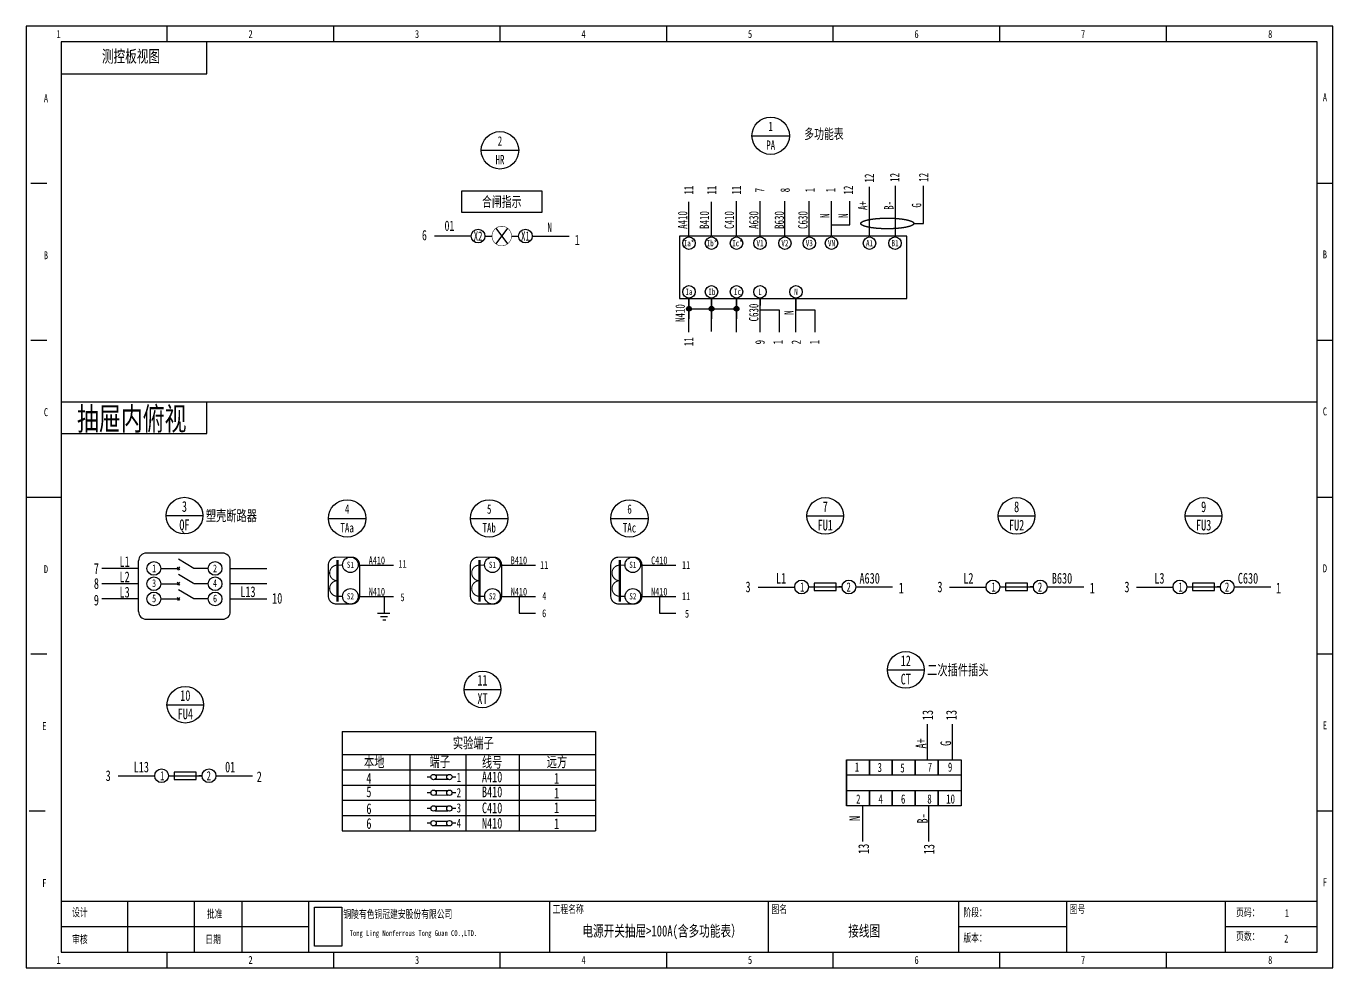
# Model space of a CAD drawing. Header units: millimetres. Extents: x 401220 to 2750366, y -101310 to 943175.
# Drawn here: x 1178326 to 1242521, y 121731 to 168007 of the extents above; entities that cross this region are included whole.
import ezdxf
from ezdxf.enums import TextEntityAlignment as Align

# ---------------------------------------------------------------- set-up
doc = ezdxf.new("R2010")
doc.units = ezdxf.units.MM
doc.linetypes.add('事故照明', pattern=[800, 600, 0, -200, 0])
doc.styles.add('IDQSTYLE', font='NSimSun.ttf', dxfattribs={"width": 0.7})

msp = doc.modelspace()

# ---------------------------------------------------------------- hatches: boundary and pattern name
h = msp.add_hatch(color=256)
h.dxf.hatch_style = 1
h.paths.add_polyline_path([(1210890.30309, 154239.66291), (1210890.30309, 153999.62848, 0.4142135624), (1211010.32031, 154119.64569, 0.4142135624)])
h.paths.add_polyline_path([(1210890.30309, 154239.66291, 0.4142135624), (1210770.28587, 154119.64569, 0.4142135624), (1210890.30309, 153999.62848)])
h = msp.add_hatch(color=256)
h.dxf.hatch_style = 1
h.paths.add_polyline_path([(1212112.57284, 154119.64569, 0.4142135624), (1211992.55563, 154239.66291), (1211992.55563, 153999.62848, 0.4142135624)])
h.paths.add_polyline_path([(1211992.55563, 154239.66291, 0.4142135624), (1211872.53841, 154119.64569, 0.4142135624), (1211992.55563, 153999.62848)])
h = msp.add_hatch(color=256)
h.dxf.hatch_style = 1
h.paths.add_polyline_path([(1213346.65971, 154119.64569, 0.4142135624), (1213226.64249, 154239.66291), (1213226.64249, 153999.62848, 0.4142135624)])
h.paths.add_polyline_path([(1213226.64249, 154239.66291, 0.4142135624), (1213106.62528, 154119.64569, 0.4142135624), (1213226.64249, 153999.62848)])

# ---------------------------------------------------------------- linework, layer by layer
at = {"ltscale": 4}
for p, q in [((1185260.11467, 167228.17278), (1185260.11467, 168007.23212)), ((1193440.23782, 167228.17278), (1193440.23782, 168007.23212)), ((1201620.36096, 167228.17278), (1201620.36096, 168007.23212)), ((1209800.48411, 167228.17278), (1209800.48411, 168007.23212)), ((1217980.60726, 167228.17278), (1217980.60726, 168007.23212)), ((1226160.73041, 167228.17278), (1226160.73041, 168007.23212)), ((1234340.85356, 167228.17278), (1234340.85356, 168007.23212)), ((1187207.76304, 165670.05408), (1187207.76304, 167228.17278)), ((1180040.41704, 165670.05408), (1187207.76304, 165670.05408)), ((1178560.20428, 160294.54458), (1179339.26363, 160294.54458)), ((1241741.91736, 160294.54458), (1242520.97671, 160294.54458)), ((1178560.20428, 152581.85704), (1179339.26363, 152581.85704)), ((1241741.91736, 152581.85704), (1242520.97671, 152581.85704)), ((1187205.52856, 147990.75356), (1187205.52856, 149548.87225)), ((1180038.18256, 147990.75356), (1187205.52856, 147990.75356)), ((1178326.48647, 144869.1695), (1180040.41704, 144869.1695)), ((1241741.91736, 144869.1695), (1242520.97671, 144869.1695)), ((1178560.20428, 137156.48196), (1179339.26363, 137156.48196)), ((1241741.91736, 137156.48196), (1242520.97671, 137156.48196)), ((1198208.97536, 131107.7348), (1198032.04271, 131107.7348)), ((1199429.95162, 131107.84975), (1199253.01896, 131107.84975)), ((1198208.6266, 130335.71275), (1198031.69395, 130335.71275)), ((1199429.60286, 130335.82771), (1199252.6702, 130335.82771)), ((1178482.29834, 129443.79442), (1179261.35769, 129443.79442)), ((1198208.27784, 129563.69071), (1198031.34519, 129563.69071)), ((1199429.2541, 129563.80567), (1199252.32145, 129563.80567)), ((1241741.91736, 129443.79442), (1242520.97671, 129443.79442)), ((1198208.27784, 128837.6293), (1198031.34519, 128837.6293)), ((1199429.2541, 128837.74426), (1199252.32145, 128837.74426)), ((1180040.41704, 125003.15614), (1241741.91736, 125003.15614)), ((1183312.4663, 125003.15614), (1183312.4663, 122510.16623)), ((1186584.51556, 125003.15614), (1186584.51556, 122510.16623)), ((1188921.6936, 125003.15614), (1188921.6936, 122510.16623)), ((1192193.74286, 125003.15614), (1192193.74286, 122510.16623)), ((1204035.44494, 125003.15614), (1204035.44494, 122510.16623)), ((1214786.46394, 125003.15614), (1214786.46394, 122510.16623)), ((1224135.17611, 125003.15614), (1224135.17611, 122510.16623)), ((1229432.77967, 125003.15614), (1229432.77967, 122510.16623)), ((1237223.37314, 125003.15614), (1237223.37314, 122510.16623)), ((1180040.41704, 123756.66119), (1192193.74286, 123756.66119)), ((1224135.17611, 123756.66119), (1229432.77967, 123756.66119)), ((1237223.37314, 123756.66119), (1241741.91736, 123756.66119)), ((1185260.11467, 121731.10688), (1185260.11467, 122510.16623)), ((1193440.23782, 121731.10688), (1193440.23782, 122510.16623)), ((1201620.36096, 121731.10688), (1201620.36096, 122510.16623)), ((1209800.48411, 121731.10688), (1209800.48411, 122510.16623)), ((1217980.60726, 121731.10688), (1217980.60726, 122510.16623)), ((1226160.73041, 121731.10688), (1226160.73041, 122510.16623)), ((1234340.85356, 121731.10688), (1234340.85356, 122510.16623))]:
    msp.add_line(p, q, dxfattribs=at)
for p, q in [((1213984.68238, 162620.02523), (1215823.12488, 162620.02523)), ((1200684.31546, 161905.16873), (1202522.75796, 161905.16873)), ((1199731.25425, 159917.01446), (1203654.71916, 159917.01446)), ((1199731.25425, 158847.92707), (1199731.25425, 159917.01446)), ((1203654.71916, 159917.01446), (1203654.71916, 158847.92707)), ((1219759.63423, 158632.53265), (1219759.63423, 160118.02497)), ((1221027.58341, 158670.83354), (1221027.58341, 160156.32586)), ((1222403.26867, 158310.37589), (1222403.26867, 160156.32586)), ((1210890.30309, 157894.86202), (1210890.30309, 159380.35434)), ((1211992.55563, 157894.86202), (1211992.55563, 159380.35434)), ((1213226.64249, 157925.50272), (1213226.64249, 159410.99504)), ((1214378.38776, 157925.50272), (1214378.38776, 159410.99504)), ((1215601.96391, 157925.50272), (1215601.96391, 159410.99504)), ((1216800.11824, 157925.50272), (1216800.11824, 159410.99504)), ((1217889.76407, 157925.50272), (1217889.76407, 159410.99504)), ((1218783.50817, 158239.11871), (1218783.50817, 159410.99504)), ((1221027.58341, 157719.07779), (1221027.58341, 159204.57011)), ((1203654.71916, 158847.92707), (1199731.25425, 158847.92707)), ((1210890.30309, 157680.77691), (1210890.30309, 159166.26923)), ((1211992.55563, 157680.77691), (1211992.55563, 159166.26923)), ((1211992.55563, 157680.77691), (1211992.55563, 158674.89767)), ((1213226.64249, 157711.41762), (1213226.64249, 159196.90994)), ((1213226.64249, 157711.41762), (1213226.64249, 158705.53838)), ((1213226.64249, 157680.77691), (1213226.64249, 158674.89767)), ((1214378.38776, 157711.41762), (1214378.38776, 159196.90994)), ((1214378.38776, 157711.41762), (1214378.38776, 158705.53838)), ((1214378.38776, 157680.77691), (1214378.38776, 158674.89767)), ((1215601.96391, 157711.41762), (1215601.96391, 159196.90994)), ((1215601.96391, 157711.41762), (1215601.96391, 158705.53838)), ((1215601.96391, 157680.77691), (1215601.96391, 158674.89767)), ((1216800.11824, 157711.41762), (1216800.11824, 159196.90994)), ((1216800.11824, 157711.41762), (1216800.11824, 158705.53838)), ((1216800.11824, 157680.77691), (1216800.11824, 158674.89767)), ((1217889.76407, 157680.77691), (1217889.76407, 159166.26923)), ((1217889.76407, 157680.77691), (1217889.76407, 158674.89767)), ((1219759.63423, 157680.77691), (1219759.63423, 159166.26923)), ((1219759.63423, 157680.77691), (1219759.63423, 158674.89767)), ((1221027.58341, 157719.07779), (1221027.58341, 158713.19855)), ((1201403.13096, 158076.03668), (1201979.83988, 157307.09146)), ((1217889.76407, 157680.77691), (1217889.76407, 158239.11871)), ((1217889.76407, 158239.11871), (1218783.50817, 158239.11871)), ((1219759.63423, 157702.2254), (1219759.63423, 158260.5672)), ((1221027.58341, 157688.43709), (1221027.58341, 158246.77888)), ((1221938.60239, 158310.37589), (1222403.26867, 158310.37589)), ((1200191.14057, 157691.5639), (1198388.9252, 157691.5639)), ((1200865.46984, 157691.56401), (1201090.74697, 157691.56407)), ((1201090.74697, 157691.56407), (1201210.89466, 157691.56407)), ((1202172.07619, 157691.56407), (1202292.22388, 157691.56407)), ((1202292.22388, 157691.56407), (1202517.5006, 157691.56401)), ((1203194.83285, 157691.5639), (1204997.04821, 157691.5639)), ((1210890.30309, 154616.70607), (1210890.30309, 153622.58531)), ((1210890.30309, 153131.21375), (1210890.30309, 154616.70607)), ((1210890.30309, 152971.42707), (1210890.30309, 154456.91939)), ((1210890.30309, 154119.64569), (1213226.64249, 154119.64569)), ((1211992.55563, 153161.85446), (1211992.55563, 154647.34678)), ((1211992.55563, 154616.70607), (1211992.55563, 153622.58531)), ((1211992.55563, 153002.06778), (1211992.55563, 154487.5601)), ((1213226.64249, 154616.70607), (1213226.64249, 153622.58531)), ((1213226.64249, 153131.21375), (1213226.64249, 154616.70607)), ((1213226.64249, 152971.42707), (1213226.64249, 154456.91939)), ((1214378.38776, 154616.70607), (1214378.38776, 154276.25376)), ((1214378.38776, 153131.21375), (1214378.38776, 154616.70607)), ((1214378.38776, 152971.42707), (1214378.38776, 154456.91939)), ((1216144.39862, 154616.70607), (1216144.39862, 154058.36428)), ((1216144.39862, 153131.21375), (1216144.39862, 154616.70607)), ((1216144.39862, 152971.42707), (1216144.39862, 154456.91939)), ((1214378.38776, 154058.36428), (1215314.23967, 154058.36428)), ((1215314.23967, 154058.36428), (1215314.23967, 152971.42707)), ((1216144.39862, 154058.36428), (1217080.25052, 154058.36428)), ((1217080.25052, 154058.36428), (1217080.25052, 152971.42707)), ((1180040.41704, 149548.87225), (1241741.91736, 149548.87225)), ((1185202.76622, 143952.47598), (1187004.98159, 143952.47598)), ((1193177.49458, 143816.35384), (1195015.93708, 143816.35384)), ((1200156.12996, 143816.35384), (1201994.57246, 143816.35384)), ((1207050.50105, 143816.35384), (1208888.94356, 143816.35384)), ((1216683.60079, 143938.55117), (1218485.81616, 143938.55117)), ((1226083.48165, 143938.55117), (1227885.69701, 143938.55117)), ((1235271.3256, 143938.55117), (1237073.54097, 143938.55117)), ((1187981.18158, 142110.75811), (1184226.56623, 142110.75811)), ((1183851.1047, 141359.83504), (1182048.88933, 141359.83504)), ((1183851.1047, 139237.35013), (1183851.1047, 141735.29657)), ((1184939.94315, 141359.83503), (1185806.09515, 141359.83503)), ((1185869.70076, 141292.74546), (1185742.48954, 141426.9246)), ((1185857.32522, 141437.02763), (1185756.45336, 141278.59428)), ((1186557.01822, 141359.83503), (1185806.09515, 141810.38887)), ((1187267.80466, 141359.83503), (1186557.01822, 141359.83503)), ((1188356.64312, 139237.35013), (1188356.64312, 141735.29657)), ((1188356.64312, 141362.27518), (1190158.85848, 141362.27518)), ((1194643.14845, 141525.58655), (1195637.26921, 141525.58655)), ((1195073.78598, 141525.58655), (1196067.90674, 141525.58655)), ((1195107.46703, 141525.58655), (1196101.58779, 141525.58655)), ((1195383.6699, 141525.58655), (1196377.79066, 141525.58655)), ((1201621.78382, 141525.58655), (1202615.90458, 141525.58655)), ((1202052.42135, 141525.58655), (1203046.54211, 141525.58655)), ((1202086.1024, 141525.58655), (1203080.22316, 141525.58655)), ((1202362.30527, 141525.58655), (1203356.42603, 141525.58655)), ((1208516.15492, 141525.58655), (1209510.27568, 141525.58655)), ((1208946.79245, 141525.58655), (1209940.91321, 141525.58655)), ((1208980.4735, 141525.58655), (1209974.59426, 141525.58655)), ((1209256.67637, 141525.58655), (1210250.79713, 141525.58655)), ((1183851.1047, 140608.91197), (1182048.88933, 140608.91197)), ((1184939.94315, 140608.91196), (1185806.09515, 140608.91196)), ((1185868.90662, 140543.84647), (1185741.6954, 140678.02561)), ((1185856.53108, 140688.12864), (1185755.65922, 140529.69529)), ((1186556.22408, 140610.93604), (1185805.30101, 141061.48988)), ((1187267.80466, 140608.91196), (1186557.01822, 140608.91196)), ((1188356.64312, 140611.35211), (1190158.85848, 140611.35211)), ((1217041.1439, 140626.98043), (1217041.1439, 140266.53735)), ((1218122.47312, 140626.98043), (1217041.1439, 140626.98043)), ((1218122.47312, 140266.53735), (1218122.47312, 140626.98043)), ((1226441.02475, 140626.98043), (1226441.02475, 140266.53735)), ((1227522.35397, 140626.98043), (1226441.02475, 140626.98043)), ((1227522.35397, 140266.53735), (1227522.35397, 140626.98043)), ((1235628.86871, 140626.98043), (1235628.86871, 140266.53735)), ((1236710.19793, 140626.98043), (1235628.86871, 140626.98043)), ((1236710.19793, 140266.53735), (1236710.19793, 140626.98043)), ((1186557.01822, 139860.01298), (1185806.09515, 140310.56682)), ((1194643.14845, 139987.42299), (1195637.26921, 139987.42299)), ((1195073.78598, 139987.42299), (1196067.90674, 139987.42299)), ((1195107.46703, 139987.42299), (1196101.58779, 139987.42299)), ((1195383.6699, 139987.42299), (1196377.79066, 139987.42299)), ((1195914.41133, 139987.42299), (1195914.41133, 139166.63199)), ((1201621.78382, 139987.42299), (1202615.90458, 139987.42299)), ((1202052.42135, 139987.42299), (1203046.54211, 139987.42299)), ((1202086.1024, 139987.42299), (1203080.22316, 139987.42299)), ((1202362.30527, 139987.42299), (1203356.42603, 139987.42299)), ((1202549.48173, 139987.42299), (1202549.48173, 139166.63199)), ((1208516.15492, 139987.42299), (1209510.27568, 139987.42299)), ((1208946.79245, 139987.42299), (1209940.91321, 139987.42299)), ((1208980.4735, 139987.42299), (1209974.59426, 139987.42299)), ((1209256.67637, 139987.42299), (1210250.79713, 139987.42299)), ((1209443.85283, 139987.42299), (1209443.85283, 139166.63199)), ((1216083.61326, 140426.35343), (1214281.39789, 140426.35343)), ((1216793.15267, 140446.75889), (1216758.40664, 140446.75889)), ((1216793.15267, 140446.75889), (1217041.1439, 140446.75889)), ((1217041.1439, 140446.75889), (1218122.47312, 140446.75889)), ((1217041.1439, 140266.53735), (1218122.47312, 140266.53735)), ((1218122.47312, 140446.75889), (1218383.01246, 140446.75889)), ((1218410.43739, 140446.75889), (1218249.47846, 140446.75889)), ((1219085.80369, 140447.37927), (1220888.01906, 140447.37927)), ((1225483.49412, 140426.35343), (1223681.27875, 140426.35343)), ((1226193.03353, 140446.75889), (1226158.2875, 140446.75889)), ((1226193.03353, 140446.75889), (1226441.02475, 140446.75889)), ((1226441.02475, 140446.75889), (1227522.35397, 140446.75889)), ((1226441.02475, 140266.53735), (1227522.35397, 140266.53735)), ((1227522.35397, 140446.75889), (1227782.89331, 140446.75889)), ((1227810.31825, 140446.75889), (1227649.35932, 140446.75889)), ((1228485.68455, 140447.37927), (1230287.89991, 140447.37927)), ((1234671.33807, 140426.35343), (1232869.1227, 140426.35343)), ((1235380.87748, 140446.75889), (1235346.13145, 140446.75889)), ((1235380.87748, 140446.75889), (1235628.86871, 140446.75889)), ((1235628.86871, 140446.75889), (1236710.19793, 140446.75889)), ((1235628.86871, 140266.53735), (1236710.19793, 140266.53735)), ((1236710.19793, 140446.75889), (1236970.73726, 140446.75889)), ((1236998.1622, 140446.75889), (1236837.20327, 140446.75889)), ((1237673.5285, 140447.37927), (1239475.74387, 140447.37927)), ((1183851.1047, 139857.9889), (1182048.88933, 139857.9889)), ((1184939.94315, 139857.9889), (1185806.09515, 139857.9889)), ((1185869.70076, 139792.92341), (1185742.48954, 139927.10255)), ((1185857.32522, 139937.20557), (1185756.45336, 139778.77223)), ((1187267.80466, 139857.9889), (1186557.01822, 139857.9889)), ((1188356.64312, 139860.42904), (1190158.85848, 139860.42904)), ((1184226.56623, 138861.8886), (1187981.18158, 138861.8886)), ((1195591.28635, 139166.63199), (1196185.78981, 139166.63199)), ((1195736.6902, 139003.18946), (1196075.41507, 139003.18946)), ((1195849.37818, 138835.23635), (1195996.43435, 138835.23635)), ((1202549.48173, 139166.63199), (1203356.42603, 139166.63199)), ((1209443.85283, 139166.63199), (1210250.79713, 139166.63199)), ((1220638.39453, 136371.12806), (1222440.6099, 136371.12806)), ((1199844.24281, 135415.25724), (1201646.45818, 135415.25724)), ((1185245.34361, 134663.03322), (1187047.55898, 134663.03322)), ((1222608.37967, 131951.25797), (1222608.37967, 133710.80592)), ((1223836.82031, 131951.25797), (1223836.82031, 133710.80592)), ((1193857.74826, 133345.40155), (1193857.74829, 132219.01694)), ((1193857.74826, 133345.40155), (1205872.51737, 133345.40155)), ((1194288.31176, 133345.40155), (1206303.08087, 133345.40155)), ((1206303.08087, 133345.40155), (1206303.0809, 132219.01694)), ((1193857.74829, 132219.01694), (1206303.0809, 132219.01694)), ((1193857.74829, 132219.01694), (1193857.74831, 131468.09387)), ((1197179.70996, 132219.01694), (1197179.70998, 131468.09387)), ((1199920.23479, 132219.01694), (1199920.23481, 131468.09387)), ((1202549.70178, 132219.01694), (1202549.7018, 131468.09387)), ((1206303.0809, 132219.01694), (1206303.08092, 131468.09387)), ((1218625.67885, 131951.25797), (1219376.60192, 131951.25797)), ((1218625.67885, 131200.3349), (1218625.67885, 131951.25797)), ((1218625.67885, 131951.25797), (1218625.67885, 129698.48876)), ((1218625.67885, 131951.25797), (1219376.60192, 131951.25797)), ((1218625.67885, 131200.3349), (1218625.67885, 131951.25797)), ((1218625.67885, 131951.25797), (1218625.67885, 129698.48876)), ((1219376.60192, 131951.25797), (1220127.52499, 131951.25797)), ((1219376.60192, 131951.25797), (1220127.52499, 131951.25797)), ((1220127.52499, 131951.25797), (1220878.44806, 131951.25797)), ((1220127.52499, 131951.25797), (1220878.44806, 131951.25797)), ((1220878.44806, 131951.25797), (1221629.37113, 131951.25797)), ((1220878.44806, 131951.25797), (1221629.37113, 131951.25797)), ((1221629.37113, 131951.25797), (1222380.2942, 131951.25797)), ((1221629.37113, 131951.25797), (1222380.2942, 131951.25797)), ((1222380.2942, 131951.25797), (1223131.21727, 131951.25797)), ((1222380.2942, 131951.25797), (1223131.21727, 131951.25797)), ((1223131.21727, 131951.25797), (1223882.14034, 131951.25797)), ((1223131.21727, 131951.25797), (1223882.14034, 131951.25797)), ((1184645.35608, 131150.83548), (1182843.14071, 131150.83548)), ((1185354.8955, 131171.24095), (1185320.14946, 131171.24095)), ((1185354.8955, 131171.24095), (1185602.88672, 131171.24095)), ((1185602.88672, 131351.46248), (1185602.88672, 130991.01941)), ((1186684.21594, 131351.46248), (1185602.88672, 131351.46248)), ((1185602.88672, 131171.24095), (1186684.21594, 131171.24095)), ((1185602.88672, 130991.01941), (1186684.21594, 130991.01941)), ((1186684.21594, 130991.01941), (1186684.21594, 131351.46248)), ((1186684.21594, 131171.24095), (1186944.75528, 131171.24095)), ((1186972.18022, 131171.24095), (1186811.22129, 131171.24095)), ((1187647.54651, 131171.86133), (1189449.76188, 131171.86133)), ((1193857.74829, 131468.09387), (1193857.74831, 130717.1708)), ((1193857.74829, 131468.09387), (1193857.74831, 130717.1708)), ((1193857.74829, 131468.09387), (1205872.5174, 131468.09387)), ((1194288.31179, 131468.09387), (1206303.0809, 131468.09387)), ((1197179.70998, 131468.09387), (1197179.71, 130717.1708)), ((1198416.79672, 131218.30528), (1199044.71578, 131218.09409)), ((1198418.15553, 130998.09205), (1199044.64169, 130997.80904)), ((1199920.23481, 131468.09387), (1199920.23483, 130717.1708)), ((1202548.46555, 131468.09387), (1202548.46557, 130717.1708)), ((1206303.0809, 131468.09387), (1206303.08092, 130717.1708)), ((1206303.0809, 131468.09387), (1206303.08092, 130717.1708)), ((1219376.60192, 131200.3349), (1218625.67885, 131200.3349)), ((1219376.60192, 131200.3349), (1218625.67885, 131200.3349)), ((1220127.52499, 131200.3349), (1219376.60192, 131200.3349)), ((1220127.52499, 131200.3349), (1219376.60192, 131200.3349)), ((1220878.44806, 131200.3349), (1220127.52499, 131200.3349)), ((1220878.44806, 131200.3349), (1220127.52499, 131200.3349)), ((1221629.37113, 131200.3349), (1220878.44806, 131200.3349)), ((1221629.37113, 131200.3349), (1220878.44806, 131200.3349)), ((1222380.2942, 131200.3349), (1221629.37113, 131200.3349)), ((1222380.2942, 131200.3349), (1221629.37113, 131200.3349)), ((1223131.21727, 131200.3349), (1222380.2942, 131200.3349)), ((1223131.21727, 131200.3349), (1222380.2942, 131200.3349)), ((1223882.14034, 131200.3349), (1223131.21727, 131200.3349)), ((1223882.14034, 131200.3349), (1223131.21727, 131200.3349)), ((1193857.74831, 130717.1708), (1193857.74833, 129966.24774)), ((1193857.74831, 130717.1708), (1193857.74833, 129966.24774)), ((1193857.74831, 130717.1708), (1205872.51742, 130717.1708)), ((1194288.31181, 130717.1708), (1206303.08092, 130717.1708)), ((1197179.71, 130717.1708), (1197179.71002, 129966.24774)), ((1198416.44796, 130446.28324), (1199044.36703, 130446.07204)), ((1199920.23483, 130717.1708), (1199920.23485, 129966.24774)), ((1202548.46557, 130717.1708), (1202548.46559, 129966.24774)), ((1206303.08092, 130717.1708), (1206303.08094, 129966.24774)), ((1206303.08092, 130717.1708), (1206303.08094, 129966.24774)), ((1218625.67885, 130449.41183), (1219376.60192, 130449.41183)), ((1218625.67885, 129698.48876), (1218625.67885, 130449.41183)), ((1218625.67885, 130449.41183), (1219376.60192, 130449.41183)), ((1218625.67885, 129698.48876), (1218625.67885, 130449.41183)), ((1218625.67885, 130449.41183), (1219376.60192, 130449.41183)), ((1218625.67885, 129698.48876), (1218625.67885, 130449.41183)), ((1218625.67885, 130449.41183), (1219376.60192, 130449.41183)), ((1218625.67885, 129698.48876), (1218625.67885, 130449.41183)), ((1219376.60192, 130449.41183), (1220127.52499, 130449.41183)), ((1219376.60192, 130449.41183), (1220127.52499, 130449.41183)), ((1219376.60192, 130449.41183), (1220127.52499, 130449.41183)), ((1219376.60192, 130449.41183), (1220127.52499, 130449.41183)), ((1220127.52499, 130449.41183), (1220878.44806, 130449.41183)), ((1220127.52499, 130449.41183), (1220878.44806, 130449.41183)), ((1220127.52499, 130449.41183), (1220878.44806, 130449.41183)), ((1220127.52499, 130449.41183), (1220878.44806, 130449.41183)), ((1220878.44806, 130449.41183), (1221629.37113, 130449.41183)), ((1220878.44806, 130449.41183), (1221629.37113, 130449.41183)), ((1220878.44806, 130449.41183), (1221629.37113, 130449.41183)), ((1220878.44806, 130449.41183), (1221629.37113, 130449.41183)), ((1221629.37113, 130449.41183), (1222380.2942, 130449.41183)), ((1221629.37113, 130449.41183), (1222380.2942, 130449.41183)), ((1221629.37113, 130449.41183), (1222380.2942, 130449.41183)), ((1221629.37113, 130449.41183), (1222380.2942, 130449.41183)), ((1222380.2942, 130449.41183), (1223131.21727, 130449.41183)), ((1222380.2942, 130449.41183), (1223131.21727, 130449.41183)), ((1222380.2942, 130449.41183), (1223131.21727, 130449.41183)), ((1222380.2942, 130449.41183), (1223131.21727, 130449.41183)), ((1223131.21727, 130449.41183), (1223882.14034, 130449.41183)), ((1223131.21727, 130449.41183), (1223882.14034, 130449.41183)), ((1223131.21727, 130449.41183), (1223882.14034, 130449.41183)), ((1223131.21727, 130449.41183), (1223882.14034, 130449.41183)), ((1193857.74833, 129966.24774), (1193857.74835, 129215.32467)), ((1193857.74833, 129966.24774), (1193857.74835, 129215.32467)), ((1193857.74833, 129966.24774), (1205872.51744, 129966.24774)), ((1194288.31183, 129966.24774), (1206303.08094, 129966.24774)), ((1197179.71002, 129966.24774), (1197179.71004, 129215.32467)), ((1198416.0992, 129674.2612), (1199044.01827, 129674.05)), ((1198417.80678, 130226.07001), (1199044.29294, 130225.78699)), ((1199920.23485, 129966.24774), (1199920.23487, 129215.32467)), ((1202548.46559, 129966.24774), (1202548.46561, 129215.32467)), ((1206303.08094, 129966.24774), (1206303.08096, 129215.32467)), ((1206303.08094, 129966.24774), (1206303.08096, 129215.32467)), ((1219376.60192, 129698.48876), (1218625.67885, 129698.48876)), ((1219376.60192, 129698.48876), (1218625.67885, 129698.48876)), ((1219376.60192, 129698.48876), (1218625.67885, 129698.48876)), ((1219376.60192, 129698.48876), (1218625.67885, 129698.48876)), ((1220127.52499, 129698.48876), (1219376.60192, 129698.48876)), ((1220127.52499, 129698.48876), (1219376.60192, 129698.48876)), ((1220127.52499, 129698.48876), (1219376.60192, 129698.48876)), ((1220127.52499, 129698.48876), (1219376.60192, 129698.48876)), ((1219426.76934, 127938.94081), (1219426.76934, 129698.48876)), ((1220878.44806, 129698.48876), (1220127.52499, 129698.48876)), ((1220878.44806, 129698.48876), (1220127.52499, 129698.48876)), ((1220878.44806, 129698.48876), (1220127.52499, 129698.48876)), ((1220878.44806, 129698.48876), (1220127.52499, 129698.48876)), ((1221629.37113, 129698.48876), (1220878.44806, 129698.48876)), ((1221629.37113, 129698.48876), (1220878.44806, 129698.48876)), ((1221629.37113, 129698.48876), (1220878.44806, 129698.48876)), ((1221629.37113, 129698.48876), (1220878.44806, 129698.48876)), ((1222380.2942, 129698.48876), (1221629.37113, 129698.48876)), ((1222380.2942, 129698.48876), (1221629.37113, 129698.48876)), ((1222380.2942, 129698.48876), (1221629.37113, 129698.48876)), ((1222380.2942, 129698.48876), (1221629.37113, 129698.48876)), ((1222666.49486, 127938.94081), (1222666.49486, 129698.48876)), ((1223675.16951, 129698.48876), (1222924.24644, 129698.48876)), ((1223675.16951, 129698.48876), (1222924.24644, 129698.48876)), ((1223675.16951, 129698.48876), (1222924.24644, 129698.48876)), ((1223675.16951, 129698.48876), (1222924.24644, 129698.48876)), ((1193857.74834, 129590.7862), (1193857.74837, 128464.4016)), ((1193857.74835, 129215.32467), (1193857.74837, 128464.4016)), ((1193857.74835, 129215.32467), (1193857.74837, 128464.4016)), ((1193857.74835, 129215.32467), (1205872.51746, 129215.32467)), ((1193857.74835, 129215.32467), (1193857.74837, 128464.4016)), ((1193857.74835, 129215.32467), (1193857.74837, 128464.4016)), ((1194288.31185, 129215.32467), (1206303.08096, 129215.32467)), ((1197179.71004, 129215.32467), (1197179.71006, 128464.4016)), ((1198417.45802, 129454.04796), (1199043.94418, 129453.76495)), ((1199920.23487, 129215.32467), (1199920.23489, 128464.4016)), ((1202548.46561, 129215.32467), (1202548.46563, 128464.4016)), ((1206303.08095, 129590.7862), (1206303.08098, 128464.4016)), ((1206303.08096, 129215.32467), (1206303.08098, 128464.4016)), ((1206303.08096, 129215.32467), (1206303.08098, 128464.4016)), ((1206303.08096, 129215.32467), (1206303.08098, 128464.4016)), ((1206303.08096, 129215.32467), (1206303.08098, 128464.4016)), ((1193857.74837, 128464.4016), (1205872.51748, 128464.4016)), ((1194288.31187, 128464.4016), (1206303.08098, 128464.4016)), ((1198416.0992, 128948.19979), (1199044.01827, 128947.98859)), ((1198417.45802, 128727.98655), (1199043.94418, 128727.70354))]:
    msp.add_line(p, q)
for points in [[(1178326.48647, 121731.10688), (1242520.97671, 121731.10688), (1242520.97671, 168007.23212), (1178326.48647, 168007.23212)], [(1180040.41704, 122510.16623), (1241741.91736, 122510.16623), (1241741.91736, 167228.17278), (1180040.41704, 167228.17278)]]:
    msp.add_lwpolyline(points, close=True, dxfattribs=at)
for points, const_width in [([(1201210.89466, 157691.56407, 1), (1202172.07619, 157691.56407, 1)], 24.02954), ([(1193556.93533, 139613.60635), (1194322.95304, 139613.60635, 0.4142135624), (1194705.9619, 139996.61521), (1194705.9619, 141528.65062, 0.4142135624), (1194322.95304, 141911.65948), (1193556.93533, 141911.65948, 0.4142135624), (1193173.92648, 141528.65062), (1193173.92648, 139996.61521, 0.4142135624)], 61.28142), ([(1200535.57071, 139613.60635), (1201301.58842, 139613.60635, 0.4142135624), (1201684.59727, 139996.61521), (1201684.59727, 141528.65062, 0.4142135624), (1201301.58842, 141911.65948), (1200535.57071, 141911.65948, 0.4142135624), (1200152.56185, 141528.65062), (1200152.56185, 139996.61521, 0.4142135624)], 61.28142), ([(1207429.94181, 139613.60635), (1208195.95951, 139613.60635, 0.4142135624), (1208578.96837, 139996.61521), (1208578.96837, 141528.65062, 0.4142135624), (1208195.95951, 141911.65948), (1207429.94181, 141911.65948, 0.4142135624), (1207046.93295, 141528.65062), (1207046.93295, 139996.61521, 0.4142135624)], 61.28142)]:
    msp.add_lwpolyline(points, format="xyb", close=True, dxfattribs=dict(const_width=const_width))
msp.add_lwpolyline([(1201979.83988, 158076.03668), (1201403.13096, 157307.09146)])
for points in [[(1210430.69247, 157680.77691), (1210430.69247, 154616.70607), (1221599.74585, 154616.70607), (1221599.74585, 157680.77691)], [(1218625.67885, 131951.25797), (1219752.06346, 131951.25797), (1219752.06346, 131200.3349), (1218625.67885, 131200.3349)], [(1218625.67885, 131951.25797), (1219752.06346, 131951.25797), (1219752.06346, 131200.3349), (1218625.67885, 131200.3349)], [(1218625.67885, 131951.25797), (1224257.60187, 131951.25797), (1224257.60187, 129698.48876), (1218625.67885, 129698.48876)], [(1219752.06346, 131951.25797), (1220878.44806, 131951.25797), (1220878.44806, 131200.3349), (1219752.06346, 131200.3349)], [(1219752.06346, 131951.25797), (1220878.44806, 131951.25797), (1220878.44806, 131200.3349), (1219752.06346, 131200.3349)], [(1220878.44806, 131951.25797), (1222004.83266, 131951.25797), (1222004.83266, 131200.3349), (1220878.44806, 131200.3349)], [(1220878.44806, 131951.25797), (1222004.83266, 131951.25797), (1222004.83266, 131200.3349), (1220878.44806, 131200.3349)], [(1222004.83266, 131951.25797), (1223131.21727, 131951.25797), (1223131.21727, 131200.3349), (1222004.83266, 131200.3349)], [(1222004.83266, 131951.25797), (1223131.21727, 131951.25797), (1223131.21727, 131200.3349), (1222004.83266, 131200.3349)], [(1223131.21727, 131951.25797), (1224257.60187, 131951.25797), (1224257.60187, 131200.3349), (1223131.21727, 131200.3349)], [(1223131.21727, 131951.25797), (1224257.60187, 131951.25797), (1224257.60187, 131200.3349), (1223131.21727, 131200.3349)], [(1218625.67885, 130449.41183), (1219752.06346, 130449.41183), (1219752.06346, 129698.48876), (1218625.67885, 129698.48876)], [(1218625.67885, 130449.41183), (1219752.06346, 130449.41183), (1219752.06346, 129698.48876), (1218625.67885, 129698.48876)], [(1219752.06346, 130449.41183), (1220878.44806, 130449.41183), (1220878.44806, 129698.48876), (1219752.06346, 129698.48876)], [(1219752.06346, 130449.41183), (1220878.44806, 130449.41183), (1220878.44806, 129698.48876), (1219752.06346, 129698.48876)], [(1220878.44806, 130449.41183), (1222004.83266, 130449.41183), (1222004.83266, 129698.48876), (1220878.44806, 129698.48876)], [(1220878.44806, 130449.41183), (1222004.83266, 130449.41183), (1222004.83266, 129698.48876), (1220878.44806, 129698.48876)], [(1222004.83266, 130449.41183), (1223131.21727, 130449.41183), (1223131.21727, 129698.48876), (1222004.83266, 129698.48876)], [(1222004.83266, 130449.41183), (1223131.21727, 130449.41183), (1223131.21727, 129698.48876), (1222004.83266, 129698.48876)], [(1223131.21727, 130449.41183), (1224257.60187, 130449.41183), (1224257.60187, 129698.48876), (1223131.21727, 129698.48876)], [(1223131.21727, 130449.41183), (1224257.60187, 130449.41183), (1224257.60187, 129698.48876), (1223131.21727, 129698.48876)], [(1192498.56301, 124719.96993), (1193828.14354, 124719.96993), (1193828.14354, 122792.73534), (1192498.56301, 122792.73534)]]:
    msp.add_lwpolyline(points, close=True)
at = {"color": 7, "const_width": 53.62124}
for points in [[(1193620.25946, 140754.97274, -1), (1193620.25946, 141520.99045), (1193875.5987, 141520.99045)], [(1200598.89484, 140754.97274, -1), (1200598.89484, 141520.99045), (1200854.23407, 141520.99045)], [(1207493.26594, 140754.97274, -1), (1207493.26594, 141520.99045), (1207748.60517, 141520.99045)], [(1193875.5987, 139988.95503), (1193620.25946, 139988.95503, -1), (1193620.25946, 140754.97274, -2.4142135624)], [(1200854.23407, 139988.95503), (1200598.89484, 139988.95503, -1), (1200598.89484, 140754.97274, -2.4142135624)], [(1207748.60517, 139988.95503), (1207493.26594, 139988.95503, -1), (1207493.26594, 140754.97274, -2.4142135624)]]:
    msp.add_lwpolyline(points, format="xyb", dxfattribs=at)
at = {"color": 7, "const_width": 107.24248}
for points in [[(1193620.25946, 139733.61579), (1193620.25946, 141776.32968)], [(1200598.89484, 139733.61579), (1200598.89484, 141776.32968)], [(1207493.26594, 139733.61579), (1207493.26594, 141776.32968)]]:
    msp.add_lwpolyline(points, dxfattribs=at)
for centre, radius in [((1214903.90363, 162620.02523), 919.22125), ((1201603.53671, 161905.16873), 919.22125), ((1200527.55446, 157691.56401), 337.91538), ((1202855.41598, 157691.56401), 337.91538), ((1210890.30309, 157343.72912), 306.40708), ((1211992.55563, 157343.72912), 306.40708), ((1213226.64249, 157343.72912), 306.40708), ((1214378.38776, 157343.72912), 306.40708), ((1215601.96391, 157343.72912), 306.40708), ((1216800.11824, 157343.72912), 306.40708), ((1217889.76407, 157343.72912), 306.40708), ((1219759.63423, 157343.72912), 306.40708), ((1221012.26306, 157343.72912), 306.40708), ((1210890.30309, 154953.75387), 306.40708), ((1211992.55563, 154953.75387), 306.40708), ((1213226.64249, 154953.75387), 306.40708), ((1214378.38776, 154953.75387), 306.40708), ((1216144.39862, 154953.75387), 306.40708), ((1210890.30309, 154119.64569), 120.01722), ((1211992.55563, 154119.64569), 120.01722), ((1213226.64249, 154119.64569), 120.01722), ((1186103.87391, 143952.47598), 901.10768), ((1194096.71583, 143816.35384), 919.22125), ((1201075.35121, 143816.35384), 919.22125), ((1207969.72231, 143816.35384), 919.22125), ((1217584.70847, 143938.55117), 901.10768), ((1226984.58933, 143938.55117), 901.10768), ((1236172.43328, 143938.55117), 901.10768), ((1194256.67093, 141537.64287), 383.00885), ((1201235.3063, 141537.64287), 383.00885), ((1208129.6774, 141537.64287), 383.00885), ((1184602.02777, 141359.83504), 337.91538), ((1187605.72005, 141359.83504), 337.91538), ((1184602.02777, 140608.91197), 337.91538), ((1187605.72005, 140608.91197), 337.91538), ((1216420.49126, 140446.75889), 337.91538), ((1218748.35277, 140446.75889), 337.91538), ((1225820.37212, 140446.75889), 337.91538), ((1228148.23363, 140446.75889), 337.91538), ((1235008.21607, 140446.75889), 337.91538), ((1237336.07758, 140446.75889), 337.91538), ((1184602.02777, 139857.9889), 337.91538), ((1187605.72005, 139857.9889), 337.91538), ((1194259.30258, 139988.95489), 383.00885), ((1201237.93795, 139988.95489), 383.00885), ((1208132.30905, 139988.95489), 383.00885), ((1221539.50221, 136371.12806), 901.10768), ((1200745.35049, 135415.25724), 901.10768), ((1186146.4513, 134663.03322), 901.10768), ((1184982.23408, 131171.24095), 337.91538), ((1187310.0956, 131171.24095), 337.91538)]:
    msp.add_circle(centre, radius)
at = {"ltscale": 4}
for centre in [(1198342.30032, 131107.7348), (1199119.694, 131107.84975), (1198341.95156, 130335.71275), (1199119.34524, 130335.82771), (1198341.6028, 129563.69071), (1199118.99648, 129563.80567), (1198341.6028, 128837.6293), (1199118.99648, 128837.74426)]:
    msp.add_circle(centre, 133.32496, dxfattribs=at)
for centre, start, end in [((1184226.56623, 141735.29657), 90, 180), ((1187981.18158, 141735.29657), 0, 90), ((1184226.56623, 139237.35013), 180, 270), ((1187981.18158, 139237.35013), 270, 0)]:
    msp.add_arc(centre, 375.46153, start, end)
at = {"linetype": '事故照明'}
msp.add_ellipse((1220635.49508, 158310.37589), major_axis=(1303.10732, 0), ratio=0.2014134922, dxfattribs=at)
msp.add_point((1201691.48542, 157691.56407))

# ---------------------------------------------------------------- texts
at = {"style": 'IDQSTYLE', "width": 0.7}
for s, p in [('1', (1179923.55814, 167306.07871)), ('2', (1189350.17624, 167306.07871)), ('3', (1197530.29939, 167306.07871)), ('4', (1205710.42254, 167306.07871)), ('5', (1213890.54569, 167306.07871)), ('6', (1222070.66884, 167306.07871)), ('7', (1230250.79198, 167306.07871)), ('8', (1239443.69228, 167306.07871)), ('A', (1179300.31066, 164150.88835)), ('A', (1242131.44703, 164189.84132)), ('B', (1179300.31066, 156438.20081)), ('B', (1242131.44703, 156477.15378)), ('C', (1179300.31066, 148725.51327)), ('C', (1242131.44703, 148764.46624)), ('D', (1179300.31066, 141012.82573)), ('D', (1242131.44703, 141051.7787)), ('E', (1179222.40472, 133300.13819)), ('E', (1242131.44703, 133339.09116)), ('F', (1179222.40472, 125587.45065)), ('F', (1242131.44703, 125626.40362)), ('1', (1179923.55814, 121809.01282)), ('2', (1189350.17624, 121809.01282)), ('3', (1197530.29939, 121809.01282)), ('4', (1205710.42254, 121809.01282)), ('5', (1213890.54569, 121809.01282)), ('6', (1222070.66884, 121809.01282)), ('7', (1230250.79198, 121809.01282)), ('8', (1239443.69228, 121809.01282))]:
    msp.add_text(s, height=390.30873, dxfattribs=at).set_placement(p, align=Align.BOTTOM_CENTER)
for s, height, p in [('测控板视图', 597.493813, (1183477.60939, 166536.64921)), ('抽屉内俯视 ', 1126.384604, (1183782.52989, 148742.01656)), ('1', 450.55384, (1219143.79069, 131600.08306)), ('3', 450.55384, (1220261.52881, 131578.12795)), ('5', 450.55384, (1221379.043, 131556.17285)), ('7', 450.55384, (1222723.85711, 131592.79707)), ('9', 450.55384, (1223718.87567, 131592.79707)), ('2', 450.55384, (1219208.0617, 130026.73711)), ('4', 450.55384, (1220304.97333, 130026.73711)), ('6', 450.55384, (1221410.61865, 130026.73711)), ('8', 450.55384, (1222705.49396, 130026.73711)), ('10', 450.553842, (1223742.16551, 130026.73711))]:
    msp.add_text(s, height=height, dxfattribs=at).set_placement(p, align=Align.MIDDLE)
for s, height, p in [('1', 459.61063, (1214903.90363, 163079.63586)), ('2', 459.61063, (1201603.53671, 162364.77936)), ('多功能表', 506.873072, (1217518.86901, 162713.39446)), ('PA', 459.610625, (1214903.90363, 162160.4146)), ('HR', 459.610625, (1201603.53671, 161445.55811)), ('合闸指示', 506.873072, (1201692.98671, 159381.33868)), ('6', 506.87307, (1197892.55246, 157737.99725)), ('01', 506.873072, (1199121.6601, 158200.22675)), ('N', 459.61063, (1204045.28996, 158115.17151)), ('X2', 450.553842, (1200527.55446, 157691.56401)), ('X1', 450.553842, (1202855.41598, 157691.56401)), ('1', 506.87307, (1205399.20406, 157501.10727)), ('Ia*', 306.407083, (1210890.30309, 157343.72912)), ('Ib*', 306.407083, (1212016.9967, 157343.72912)), ('Ic*', 306.407083, (1213270.75948, 157343.72912)), ('V1', 306.407083, (1214378.38776, 157343.72912)), ('V2', 306.407083, (1215601.96391, 157343.72912)), ('V3', 306.407083, (1216800.11824, 157343.72912)), ('VN', 306.407083, (1217889.76407, 157343.72912)), ('A1', 306.407083, (1219759.63423, 157343.72912)), ('B1', 306.407083, (1221012.26306, 157343.72912)), ('Ia', 306.407083, (1210890.30309, 154953.75387)), ('Ib', 306.407083, (1212016.9967, 154953.75387)), ('Ic', 306.407083, (1213270.75948, 154953.75387)), ('L', 306.40708, (1214378.38776, 154953.75387)), ('N', 306.40708, (1216144.39862, 154953.75387)), ('3', 525.64615, (1186103.87391, 144403.02982)), ('4', 459.61063, (1194096.71583, 144275.96446)), ('5', 459.61063, (1201075.35121, 144275.96446)), ('6', 459.61063, (1207969.72231, 144275.96446)), ('7', 525.64615, (1217584.70847, 144389.10501)), ('8', 525.64615, (1226984.58933, 144389.10501)), ('9', 525.64615, (1236172.43328, 144389.10501)), ('QF', 525.646149, (1186103.87391, 143501.92214)), ('TAa', 459.610625, (1194096.71583, 143356.74321)), ('TAb', 459.610625, (1201075.35121, 143356.74321)), ('TAc', 459.610625, (1207969.72231, 143356.74321)), ('FU1', 525.646149, (1217584.70847, 143487.99732)), ('FU2', 525.646149, (1226984.58933, 143487.99732)), ('FU3', 525.646149, (1236172.43328, 143487.99732)), ('A410', 383.008854, (1195556.33996, 141755.39187)), ('B410', 383.008854, (1202534.97534, 141755.39187)), ('C410', 383.008854, (1209429.34644, 141755.39187)), ('1', 375.46153, (1184613.68682, 141359.83503)), ('2', 375.46153, (1187605.72005, 141359.83504)), ('S1', 306.407083, (1194256.67093, 141537.64287)), ('11', 383.008854, (1196814.85794, 141580.38245)), ('S1', 306.407083, (1201235.3063, 141537.64287)), ('11', 383.008854, (1203774.86015, 141529.70872)), ('S1', 306.407083, (1208129.6774, 141537.64287)), ('11', 383.008854, (1210748.64307, 141529.70872)), ('3', 375.46153, (1184613.68682, 140635.85133)), ('4', 375.46153, (1187605.72005, 140635.85133)), ('3', 525.64615, (1213790.96458, 140451.5313)), ('L1', 525.646149, (1215411.93576, 140877.49308)), ('A630', 525.646149, (1219765.18754, 140877.49308)), ('1', 525.64615, (1221316.23163, 140399.41429)), ('3', 525.64615, (1223218.56433, 140451.5313)), ('L2', 525.646149, (1224613.81147, 140877.49308)), ('B630', 525.646149, (1229215.93482, 140877.49308)), ('1', 525.64615, (1230706.65626, 140399.41429)), ('3', 525.64615, (1232404.2651, 140451.5313)), ('L3', 525.646149, (1233999.40406, 140877.49308)), ('C630', 525.646149, (1238352.29105, 140877.49308)), ('1', 525.64615, (1239850.61053, 140399.41429)), ('5', 375.46153, (1184613.68682, 139884.92826)), ('6', 375.46153, (1187605.72005, 139884.92827)), ('S2', 306.407083, (1194259.30258, 139988.95489)), ('N410', 383.008854, (1195556.33996, 140217.22831)), ('5', 383.00885, (1196817.31463, 139940.38756)), ('S2', 306.407083, (1201237.93795, 139988.95489)), ('N410', 383.008854, (1202534.97534, 140217.22831)), ('4', 383.00885, (1203783.79199, 140007.54946)), ('S2', 306.407083, (1208132.30905, 139988.95489)), ('N410', 383.008854, (1209429.34644, 140217.22831)), ('11', 383.008854, (1210748.64307, 139996.44732)), ('6', 383.00885, (1203775.64105, 139156.83811)), ('5', 383.00885, (1210793.45044, 139134.54383)), ('12', 525.646149, (1221539.50221, 136821.68191)), ('11', 525.646149, (1200745.35049, 135865.81108)), ('CT', 525.646149, (1221539.50221, 135920.57422)), ('10', 525.646149, (1186146.4513, 135113.58706)), ('XT', 525.646149, (1200745.35049, 134964.70339)), ('FU4', 525.646149, (1186146.4513, 134212.47938)), ('实验端子', 525.646149, (1200295.69633, 132782.20925)), ('L13', 525.646149, (1183984.1494, 131601.97514)), ('01', 525.646149, (1188350.20329, 131601.97514)), ('3', 525.64615, (1182357.38137, 131176.01335)), ('2', 525.64615, (1189778.07699, 131123.89635)), ('1', 450.55384, (1199583.08601, 131092.63234)), ('2', 450.55384, (1199583.08603, 130341.70927)), ('3', 450.55384, (1199583.08605, 129590.7862)), ('4', 450.55384, (1199583.08607, 128839.86313)), ('@N421', 0.150185, (1199920.23485, 129590.7862)), ('电源开关抽屉>100A(含多功能表）', 546.4322263, (1209565.13455, 123546.20609)), ('接线图', 546.432226, (1219494.46429, 123546.20609))]:
    msp.add_text(s, height=height, dxfattribs=at).set_placement(p, align=Align.MIDDLE_CENTER)
for s, height, p in [('PMC-530A', 0.153204, (1213984.68238, 162620.02523)), ('CJK22-DP AC220V', 0.1532035, (1200684.31546, 161905.16873)), ('塑壳断路器', 525.646149, (1187155.1662, 143952.47598)), ('框架断路器配套', 0.153204, (1193177.49458, 143816.35384)), ('框架断路器配套', 0.153204, (1200156.12996, 143816.35384)), ('框架断路器配套', 0.153204, (1207050.50105, 143816.35384)), ('二次插件插头', 525.646149, (1222590.79451, 136371.12806))]:
    msp.add_text(s, height=height, dxfattribs=at).set_placement(p, align=Align.MIDDLE_LEFT)
for s, height, p in [('12', 459.610625, (1219743.18593, 160541.35801)), ('12', 459.610625, (1220992.06954, 160572.558)), ('12', 459.610625, (1222413.09189, 160577.722)), ('11', 459.610625, (1210873.92057, 159948.54319)), ('11', 459.610625, (1212001.14998, 159948.54319)), ('11', 459.610625, (1213215.83385, 159948.54319)), ('7', 459.61063, (1214363.40071, 159948.54319)), ('8', 459.61063, (1215609.74784, 159948.54319)), ('1', 459.61063, (1216829.00307, 159948.54319)), ('1', 459.61063, (1217841.71665, 159948.54319)), ('12', 459.610625, (1218712.01739, 159948.54319)), ('A+', 459.610625, (1219428.69074, 159188.93834)), ('B-', 459.610625, (1220706.93484, 159198.83724)), ('G', 459.61063, (1222070.64981, 159198.83724)), ('A410', 459.610625, (1210575.02617, 158481.02141)), ('B410', 459.610625, (1211644.7202, 158481.02141)), ('C410', 459.610625, (1212869.1453, 158481.02141)), ('A630', 459.610625, (1214070.77626, 158481.02141)), ('B630', 459.610625, (1215322.18496, 158481.02141)), ('C630', 459.610625, (1216484.20691, 158481.02141)), ('N', 459.61063, (1217562.64628, 158687.62015)), ('N', 459.61063, (1218463.93699, 158687.62015)), ('N410', 459.610625, (1210455.04775, 153905.43086)), ('C630', 459.610625, (1214070.77626, 153933.15958)), ('N', 459.61063, (1215798.94475, 153933.15958)), ('11', 459.610625, (1210873.92057, 152498.72176)), ('9', 459.61063, (1214375.80382, 152477.77174)), ('1', 459.61063, (1215256.23169, 152477.77174)), ('2', 459.61063, (1216153.94954, 152477.77174)), ('1', 459.61063, (1217055.26463, 152477.77174))]:
    msp.add_text(s, height=height, rotation=90, dxfattribs=at).set_placement(p, align=Align.MIDDLE_CENTER)
for s, height, p in [('L1', 525.646149, (1183164.73058, 141432.48721)), ('7', 525.64615, (1181780.27512, 141092.58876)), ('8', 525.64615, (1181780.27512, 140355.812)), ('L2', 525.646149, (1183164.73058, 140681.56414)), ('9', 525.64615, (1181777.92625, 139540.12253)), ('L3', 525.646149, (1183164.73058, 139930.64107)), ('L13', 525.646149, (1189220.66875, 139952.62526)), ('10', 525.646149, (1190660.95737, 139629.69146)), ('1', 390.30873, (1240261.7046, 124224.09679)), ('2', 390.30873, (1240230.56932, 122977.60184))]:
    msp.add_text(s, height=height, dxfattribs=at).set_placement(p, align=Align.CENTER)
for s, p in [('1', (1216343.25346, 140221.48197)), ('2', (1218628.20508, 140221.48197)), ('1', (1225743.13431, 140221.48197)), ('2', (1228028.08594, 140221.48197)), ('1', (1234930.97827, 140221.48197)), ('2', (1237215.92989, 140221.48197)), ('1', (1184904.99628, 130945.96403)), ('2', (1187189.94791, 130945.96403))]:
    msp.add_text(s, height=450.55384, dxfattribs=at).set_placement(p)
for s, height, rotation, p in [('13', 525.646149, 89.9999984667, (1222878.91541, 134153.80436)), ('13', 525.646149, 89.9999984667, (1224041.60157, 134153.80436)), ('A+', 525.646149, 89.9999984667, (1222543.74741, 132760.3095)), ('G', 525.64615, 89.9999984667, (1223768.75447, 132760.3095)), ('本地', 525.646149, 359.9999984659, (1195423.40157, 131589.16164)), ('端子', 525.646149, 359.9999984659, (1198648.3643, 131603.92602)), ('线号', 525.646149, 359.9999984659, (1201218.73216, 131574.07277)), ('远方', 525.646149, 359.9999984659, (1204403.38842, 131594.04705)), ('4', 525.64615, 359.9999984659, (1195165.8411, 130785.56744)), ('A410', 525.646149, 359.9999984659, (1201218.73216, 130852.25869)), ('1', 525.64615, 359.9999984659, (1204387.23119, 130785.56744)), ('5', 525.64615, 359.9999984659, (1195165.8411, 130119.34051)), ('B410', 525.646149, 359.9999984659, (1201218.73216, 130116.52751)), ('1', 525.64615, 359.9999984659, (1204387.23119, 130054.65691)), ('6', 525.64615, 359.9999984659, (1195165.8411, 129289.48017)), ('C410', 525.646149, 359.9999984659, (1201218.73216, 129329.14804)), ('1', 525.64615, 359.9999984659, (1204387.23119, 129337.38702)), ('6', 525.64615, 359.9999984659, (1195165.8411, 128564.81103)), ('N410', 525.646149, 359.9999984659, (1201218.73216, 128576.39907)), ('1', 525.64615, 359.9999984659, (1204387.23119, 128554.1874)), ('N', 525.64615, 89.9999984667, (1219294.36353, 129075.71371)), ('B-', 525.646149, 89.9999984667, (1222622.42921, 129075.71371)), ('13', 525.646149, 89.9999984667, (1219731.38161, 127579.64274)), ('13', 525.646149, 89.9999984667, (1222946.07923, 127562.33314))]:
    msp.add_text(s, height=height, rotation=rotation, dxfattribs=at).set_placement(p, align=Align.CENTER)
for s, p in [('设计', (1180585.75858, 124146.19086)), ('批准', (1187207.76304, 124068.28492)), ('工程名称', (1204191.25681, 124302.00273)), ('图名', (1214942.27581, 124302.00273)), ('阶段：', (1224368.89391, 124146.19086)), ('图号', (1229588.59154, 124302.00273)), ('页码：', (1237768.71469, 124146.19086)), ('审核', (1180585.75858, 122821.78997)), ('日期', (1187129.8571, 122821.78997)), ('版本：', (1224368.89391, 122899.6959)), ('页数：', (1237768.71469, 122977.60184))]:
    msp.add_text(s, height=390.308733, dxfattribs=at).set_placement(p, align=Align.BOTTOM_LEFT)
for s, height, p in [('铜陵有色铜冠建安股份有限公司', 390.3087331, (1193909.37368, 124569.14566)), ('Tong Ling Nonferrous Tong Guan CO.,LTD.', 281.0222878, (1194220.99742, 123578.22579))]:
    msp.add_text(s, height=height, dxfattribs=at).set_placement(p, align=Align.TOP_LEFT)

doc.saveas('drawing.dxf')
